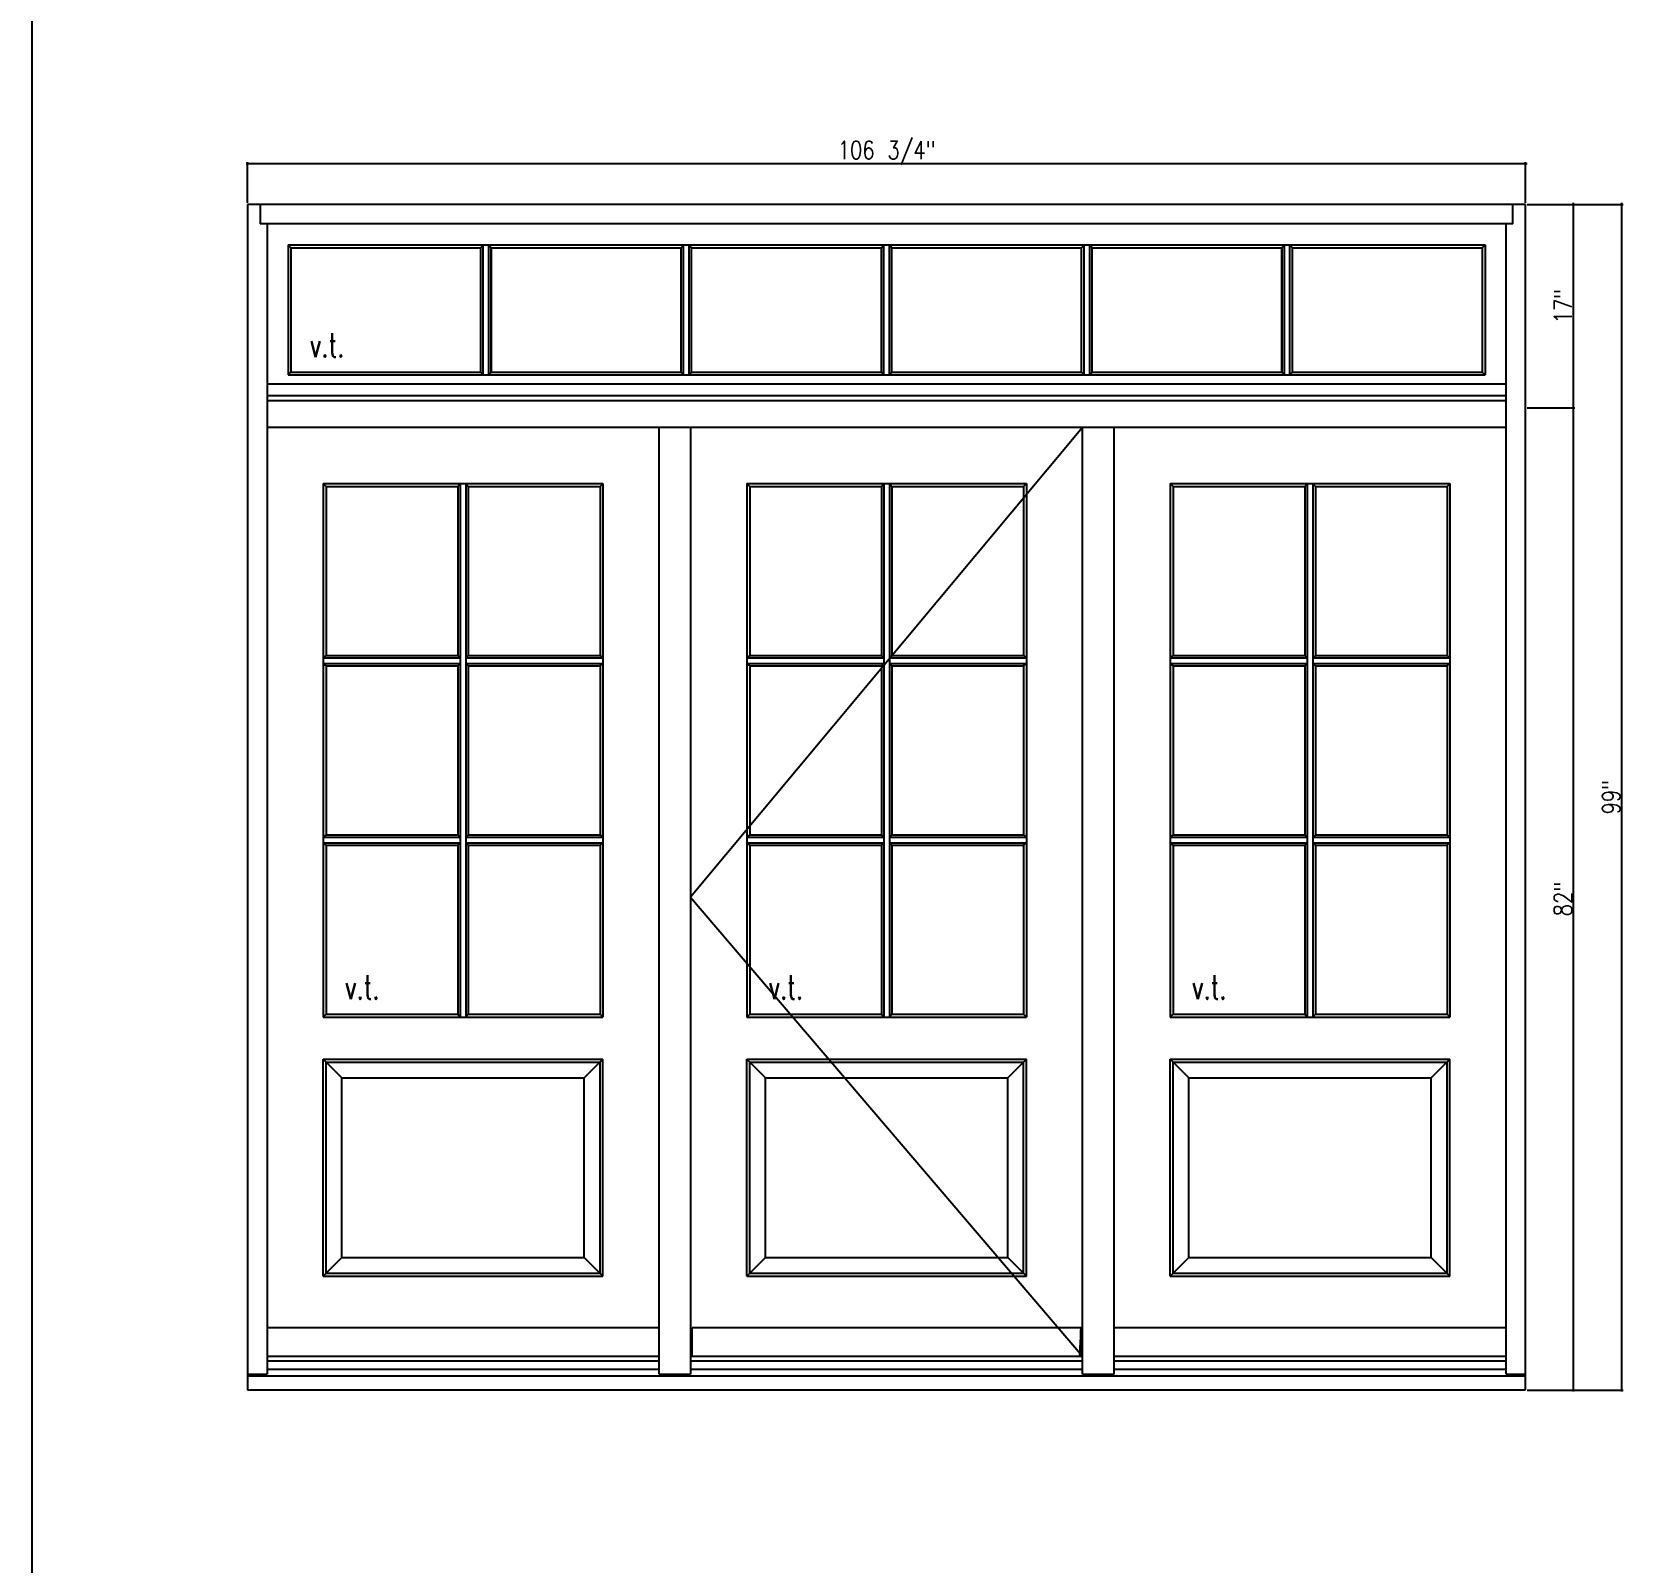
# Model space of a CAD drawing. Header units: inches. Extents: x 1985 to 11287, y 379 to 4336.
# Drawn here: x 8921.9 to 9054.9, y 3405.9 to 3533.7 of the extents above; entities that cross this region are included whole.
import ezdxf

# ---------------------------------------------------------------- set-up
doc = ezdxf.new("R2010")
doc.units = ezdxf.units.IN
doc.header["$MEASUREMENT"] = 0
doc.layers.get('0').update_dxf_attribs({"linetype": 'CONTINUOUS'})
doc.layers.get('Defpoints').update_dxf_attribs({"linetype": 'CONTINUOUS'})
for name, color, linetype in [('COTE1-1 99', 7, 'CONTINUOUS'), ('elevation 99', 7, 'CONTINUOUS'), ('opening side 99', 1, 'CONTINUOUS'), ('separation 99', 3, 'CONTINUOUS')]:
    doc.layers.add(name, color=color, linetype=linetype)
doc.styles.get("Standard").update_dxf_attribs({"font": 'txt.shx', "width": 0.8})
doc.dimstyles.new('Elevation', dxfattribs={"dimscale": 2, "dimtxt": 0.75, "dimasz": 0.0625, "dimexe": 0.0625, "dimexo": 0.0625, "dimgap": 0.0625, "dimtad": 1, "dimdec": 5, "dimzin": 0, "dimdsep": 46, "dimlunit": 5, "dimtxsty": 'Standard', "dimblk1": 'OBLIQUE', "dimblk2": 'OBLIQUE', "dimsah": 1, "dimcen": 2, "dimdle": 0.0625, "dimclrd": 1, "dimclre": 1, "dimadec": 1, "dimazin": 0, "dimtfac": 0.375, "dimtdec": 5, "dimtmove": 0, "dimatfit": 3, "dimldrblk": 'OBLIQUE', "dimfxl": 1, "dimfrac": 2, "dimtolj": 1, "dimtzin": 0, "dimarcsym": 0})

# ---------------------------------------------------------------- blocks, each defined once
blk = doc.blocks.new('_OBLIQUE')
at = {"color": 0, "linetype": 'ByBlock'}
blk.add_line((-0.5, -0.5), (0.5, 0.5), dxfattribs=at)
blk = doc.blocks.new('*D127')
at = {"layer": 'COTE1-1 99', "color": 1, "lineweight": -2, "transparency": 16777216}
for p, q in [((8939.83, 3522.7), (9046.83, 3522.7)), ((8939.96, 3519.42), (8939.96, 3522.83)), ((9046.71, 3519.42), (9046.71, 3522.83))]:
    blk.add_line(p, q, dxfattribs=at)
at = {"layer": 'Defpoints', "color": 0, "transparency": 16777216}
for p in [(9046.71, 3522.7), (8939.96, 3519.29), (9046.71, 3519.29)]:
    blk.add_point(p, dxfattribs=at)
at = {"layer": 'COTE1-1 99', "color": 1, "lineweight": -2, "transparency": 16777216, "xscale": 0.125, "yscale": 0.125, "zscale": 0.125, "rotation": 180}
blk.add_blockref('_OBLIQUE', (8939.96, 3522.7), dxfattribs=at)
at = {"layer": 'COTE1-1 99', "color": 1, "lineweight": -2, "transparency": 16777216, "xscale": 0.125, "yscale": 0.125, "zscale": 0.125}
blk.add_blockref('_OBLIQUE', (9046.71, 3522.7), dxfattribs=at)
at = {"layer": 'COTE1-1 99', "color": 0, "transparency": 16777216, "insert": (8993.33, 3523.58), "char_height": 1.5, "attachment_point": 5}
blk.add_mtext('\\A1;106 3/4"', dxfattribs=at)
blk = doc.blocks.new('*D128')
at = {"layer": 'COTE1-1 99', "color": 1, "lineweight": -2, "transparency": 16777216}
for p, q in [((9046.83, 3519.29), (9050.83, 3519.29)), ((9050.71, 3502.17), (9050.71, 3519.42)), ((9046.83, 3502.29), (9050.83, 3502.29))]:
    blk.add_line(p, q, dxfattribs=at)
at = {"layer": 'Defpoints', "color": 0, "transparency": 16777216}
for p in [(9046.71, 3519.29), (9050.71, 3519.29), (9046.71, 3502.29)]:
    blk.add_point(p, dxfattribs=at)
at = {"layer": 'COTE1-1 99', "color": 1, "lineweight": -2, "transparency": 16777216, "xscale": 0.125, "yscale": 0.125, "zscale": 0.125}
for p, rotation in [((9050.71, 3519.29), 90), ((9050.71, 3502.29), 270)]:
    blk.add_blockref('_OBLIQUE', p, dxfattribs=dict(at, rotation=rotation))
at = {"layer": 'COTE1-1 99', "color": 0, "transparency": 16777216, "insert": (9049.83, 3510.79), "char_height": 1.5, "attachment_point": 5, "rotation": 90}
blk.add_mtext('\\A1;17"', dxfattribs=at)
blk = doc.blocks.new('*D129')
at = {"layer": 'COTE1-1 99', "color": 1, "lineweight": -2, "transparency": 16777216}
for p, q in [((9046.83, 3502.29), (9050.83, 3502.29)), ((9050.71, 3420.17), (9050.71, 3502.42)), ((9046.83, 3420.29), (9050.83, 3420.29))]:
    blk.add_line(p, q, dxfattribs=at)
at = {"layer": 'Defpoints', "color": 0, "transparency": 16777216}
for p in [(9046.71, 3502.29), (9050.71, 3502.29), (9046.71, 3420.29)]:
    blk.add_point(p, dxfattribs=at)
at = {"layer": 'COTE1-1 99', "color": 1, "lineweight": -2, "transparency": 16777216, "xscale": 0.125, "yscale": 0.125, "zscale": 0.125}
for p, rotation in [((9050.71, 3502.29), 90), ((9050.71, 3420.29), 270)]:
    blk.add_blockref('_OBLIQUE', p, dxfattribs=dict(at, rotation=rotation))
at = {"layer": 'COTE1-1 99', "color": 0, "transparency": 16777216, "insert": (9049.83, 3461.29), "char_height": 1.5, "attachment_point": 5, "rotation": 90}
blk.add_mtext('\\A1;82"', dxfattribs=at)
blk = doc.blocks.new('*D130')
at = {"layer": 'COTE1-1 99', "color": 1, "lineweight": -2, "transparency": 16777216}
for p, q in [((9046.83, 3519.29), (9054.85, 3519.29)), ((9054.73, 3420.17), (9054.73, 3519.42)), ((9046.83, 3420.29), (9054.85, 3420.29))]:
    blk.add_line(p, q, dxfattribs=at)
at = {"layer": 'Defpoints', "color": 0, "transparency": 16777216}
for p in [(9046.71, 3519.29), (9054.73, 3519.29), (9046.71, 3420.29)]:
    blk.add_point(p, dxfattribs=at)
at = {"layer": 'COTE1-1 99', "color": 1, "lineweight": -2, "transparency": 16777216, "xscale": 0.125, "yscale": 0.125, "zscale": 0.125}
for p, rotation in [((9054.73, 3519.29), 90), ((9054.73, 3420.29), 270)]:
    blk.add_blockref('_OBLIQUE', p, dxfattribs=dict(at, rotation=rotation))
at = {"layer": 'COTE1-1 99', "color": 0, "transparency": 16777216, "insert": (9053.85, 3469.79), "char_height": 1.5, "attachment_point": 5, "rotation": 90}
blk.add_mtext('\\A1;99"', dxfattribs=at)

msp = doc.modelspace()

# ---------------------------------------------------------------- linework, layer by layer
at = {"layer": 'elevation 99'}
for p, q in [((8939.955807, 3519.293135), (8939.955807, 3420.293135)), ((9046.705807, 3519.293135), (8939.955807, 3519.293135)), ((8941.018307, 3519.293135), (8941.018307, 3517.668135)), ((9045.643307, 3517.668135), (9045.643307, 3519.293135)), ((9046.705807, 3420.293135), (9046.705807, 3519.293135)), ((9045.643307, 3517.668135), (8941.018307, 3517.668135)), ((8941.580807, 3517.668135), (8941.580807, 3502.918135)), ((9045.080807, 3502.918135), (9045.080807, 3517.668135)), ((8943.580574, 3515.668113), (8943.339503, 3515.909184)), ((8943.339503, 3515.909184), (8960.105566, 3515.909184)), ((8943.339503, 3515.909184), (8943.339503, 3505.052059)), ((8959.434766, 3515.668113), (8959.638966, 3515.909184)), ((8959.638966, 3505.052059), (8959.638966, 3515.909184)), ((8960.068694, 3515.909184), (8971.08222, 3515.909184)), ((8960.105566, 3515.909184), (8960.309766, 3515.668113)), ((8960.105566, 3505.052059), (8960.105566, 3515.909184)), ((8971.08222, 3515.909184), (9015.079194, 3515.909184)), ((8976.164057, 3515.668113), (8976.368257, 3515.909184)), ((8976.368257, 3505.052059), (8976.368257, 3515.909184)), ((8976.834857, 3505.052059), (8976.834857, 3515.909184)), ((8976.834857, 3515.909184), (8977.039057, 3515.668113)), ((8992.893207, 3515.668113), (8993.097407, 3515.909184)), ((8993.097407, 3505.052059), (8993.097407, 3515.909184)), ((8993.768207, 3515.668113), (8993.564007, 3515.909184)), ((8993.564007, 3505.052059), (8993.564007, 3515.909184)), ((9009.622357, 3515.668113), (9009.826557, 3515.909184)), ((9009.826557, 3505.052059), (9009.826557, 3515.909184)), ((9010.293157, 3505.052059), (9010.293157, 3515.909184)), ((9010.497357, 3515.668113), (9010.293157, 3515.909184)), ((9015.079194, 3515.909184), (9026.59272, 3515.909184)), ((9026.351649, 3515.668113), (9026.555849, 3515.909184)), ((9026.555849, 3505.052059), (9026.555849, 3515.909184)), ((9026.59272, 3515.909184), (9043.321912, 3515.909184)), ((9027.226649, 3515.668113), (9027.022449, 3515.909184)), ((9027.022449, 3505.052059), (9027.022449, 3515.909184)), ((9043.080841, 3515.668113), (9043.321912, 3515.909184)), ((9043.321912, 3515.909184), (9043.321912, 3505.052059)), ((8943.580574, 3515.668113), (8953.986957, 3515.668113)), ((8943.580574, 3515.668113), (8943.580574, 3505.29313)), ((8953.986957, 3515.668113), (8959.434766, 3515.668113)), ((8959.434766, 3505.29313), (8959.434766, 3515.668113)), ((8960.309766, 3515.668113), (8960.309766, 3505.29313)), ((8960.309766, 3515.668113), (8970.841149, 3515.668113)), ((8960.309766, 3505.29313), (8960.309766, 3515.668113)), ((8970.841149, 3515.668113), (8976.164057, 3515.668113)), ((8976.164057, 3505.29313), (8976.164057, 3515.668113)), ((8977.039057, 3505.29313), (8977.039057, 3515.668113)), ((8977.039057, 3515.668113), (8992.893207, 3515.668113)), ((8992.893207, 3505.29313), (8992.893207, 3515.668113)), ((8993.768207, 3515.668113), (9009.622357, 3515.668113)), ((8993.768207, 3505.29313), (8993.768207, 3515.668113)), ((9009.622357, 3505.29313), (9009.622357, 3515.668113)), ((9010.497357, 3505.29313), (9010.497357, 3515.668113)), ((9010.497357, 3515.668113), (9015.320266, 3515.668113)), ((9015.320266, 3515.668113), (9026.351649, 3515.668113)), ((9026.351649, 3515.668113), (9026.351649, 3505.29313)), ((9026.351649, 3505.29313), (9026.351649, 3515.668113)), ((9027.226649, 3515.668113), (9031.716157, 3515.668113)), ((9027.226649, 3505.29313), (9027.226649, 3515.668113)), ((9031.716157, 3515.668113), (9043.080841, 3515.668113)), ((9043.080841, 3515.668113), (9043.080841, 3505.29313)), ((8943.580574, 3505.29313), (8943.339503, 3505.052059)), ((8943.580574, 3505.29313), (8953.986957, 3505.29313)), ((8953.986957, 3505.29313), (8959.434766, 3505.29313)), ((8959.434766, 3505.29313), (8959.638966, 3505.052059)), ((8960.105566, 3505.052059), (8960.309766, 3505.29313)), ((8960.309766, 3505.29313), (8970.841149, 3505.29313)), ((8970.841149, 3505.29313), (8976.164057, 3505.29313)), ((8976.164057, 3505.29313), (8976.368257, 3505.052059)), ((8976.834857, 3505.052059), (8977.039057, 3505.29313)), ((8977.039057, 3505.29313), (8992.893207, 3505.29313)), ((8992.893207, 3505.29313), (8993.097407, 3505.052059)), ((8993.564007, 3505.052059), (8993.768207, 3505.29313)), ((8993.768207, 3505.29313), (9009.622357, 3505.29313)), ((9009.622357, 3505.29313), (9009.826557, 3505.052059)), ((9010.293157, 3505.052059), (9010.497357, 3505.29313)), ((9010.497357, 3505.29313), (9015.320266, 3505.29313)), ((9015.320266, 3505.29313), (9026.351649, 3505.29313)), ((9026.351649, 3505.29313), (9026.555849, 3505.052059)), ((9027.022449, 3505.052059), (9027.226649, 3505.29313)), ((9027.226649, 3505.29313), (9031.716157, 3505.29313)), ((9031.716157, 3505.29313), (9043.080841, 3505.29313)), ((9043.080841, 3505.29313), (9043.321912, 3505.052059)), ((9045.080807, 3504.293135), (8941.580807, 3504.293135)), ((8943.339503, 3505.052059), (8960.105566, 3505.052059)), ((8960.068694, 3505.052059), (8971.08222, 3505.052059)), ((8971.08222, 3505.052059), (9015.079194, 3505.052059)), ((9015.079194, 3505.052059), (9026.59272, 3505.052059)), ((9026.59272, 3505.052059), (9043.321912, 3505.052059)), ((8939.955807, 3503.293135), (8939.955807, 3420.293135)), ((8941.580807, 3503.293135), (8941.580807, 3502.918135)), ((9045.080807, 3503.293135), (8941.580807, 3503.293135)), ((8941.580807, 3502.918135), (8941.580807, 3500.668135)), ((8941.580807, 3502.918135), (9045.080807, 3502.918135)), ((9026.330807, 3503.293135), (8957.580807, 3503.293135)), ((9012.330807, 3503.293135), (8974.330807, 3503.293135)), ((9012.330807, 3503.293135), (8974.330807, 3503.293135)), ((9012.330807, 3503.293135), (8974.330807, 3503.293135)), ((9045.080807, 3502.918135), (9045.080807, 3503.293135)), ((9045.080807, 3500.668135), (9045.080807, 3502.918135)), ((9046.705807, 3420.293135), (9046.705807, 3502.293135)), ((8941.580807, 3500.668135), (8941.580807, 3421.62126)), ((8941.580807, 3500.668135), (8941.580807, 3421.62126)), ((8974.330807, 3500.668135), (8941.580807, 3500.668135)), ((8974.330807, 3500.668135), (8941.580807, 3500.668135)), ((8974.330807, 3500.668135), (8941.580807, 3500.668135)), ((8976.955807, 3500.668135), (8974.330807, 3500.668135)), ((8974.330807, 3421.62126), (8974.330807, 3500.668135)), ((9009.705807, 3500.668135), (8976.955807, 3500.668135)), ((9009.705807, 3500.668135), (8976.955807, 3500.668135)), ((8976.955807, 3500.668135), (8976.955807, 3421.62126)), ((9009.705807, 3500.668135), (8976.955807, 3500.668135)), ((9012.330807, 3500.668135), (9009.705807, 3500.668135)), ((9009.705807, 3421.62126), (9009.705807, 3500.668135)), ((9045.080807, 3500.668135), (9012.330807, 3500.668135)), ((9045.080807, 3500.668135), (9012.330807, 3500.668135)), ((9012.330807, 3421.62126), (9012.330807, 3500.668135)), ((9045.080807, 3500.668135), (9012.330807, 3500.668135)), ((9045.080807, 3421.62126), (9045.080807, 3500.668135)), ((9045.080807, 3421.62126), (9045.080807, 3500.668135)), ((8946.277221, 3495.998458), (8946.277221, 3451.431464)), ((8946.277221, 3495.998458), (8969.634394, 3495.998458)), ((8946.518292, 3495.730586), (8946.277221, 3495.998458)), ((8957.518307, 3495.730586), (8957.722507, 3495.998458)), ((8957.722507, 3495.998458), (8957.722507, 3451.431464)), ((8958.189107, 3495.998458), (8958.189107, 3451.431464)), ((8958.189107, 3495.998458), (8958.393307, 3495.730586)), ((8969.393322, 3495.730586), (8969.634394, 3495.998458)), ((8969.634394, 3495.998458), (8969.634394, 3451.431464)), ((8981.652221, 3495.998458), (8981.652221, 3451.431464)), ((8981.652221, 3495.998458), (9005.009394, 3495.998458)), ((8981.893292, 3495.730586), (8981.652221, 3495.998458)), ((8992.893307, 3495.730586), (8993.097507, 3495.998458)), ((8993.097507, 3495.998458), (8993.097507, 3451.431464)), ((8993.564107, 3495.998458), (8993.564107, 3451.431464)), ((8993.564107, 3495.998458), (8993.768307, 3495.730586)), ((9004.768322, 3495.730586), (9005.009394, 3495.998458)), ((9005.009394, 3495.998458), (9005.009394, 3451.431464)), ((9017.027221, 3495.998458), (9017.027221, 3451.431464)), ((9017.027221, 3495.998458), (9040.384394, 3495.998458)), ((9017.268292, 3495.730586), (9017.027221, 3495.998458)), ((9028.268307, 3495.730586), (9028.472507, 3495.998458)), ((9028.472507, 3495.998458), (9028.472507, 3451.431464)), ((9028.939107, 3495.998458), (9028.939107, 3451.431464)), ((9028.939107, 3495.998458), (9029.143307, 3495.730586)), ((9040.143322, 3495.730586), (9040.384394, 3495.998458)), ((9040.384394, 3495.998458), (9040.384394, 3451.431464)), ((8946.518292, 3495.730586), (8946.518292, 3481.627086)), ((8946.518292, 3495.730586), (8957.518307, 3495.730586)), ((8957.518307, 3495.730586), (8957.518307, 3481.627086)), ((8958.393307, 3495.730586), (8958.393307, 3481.627086)), ((8958.393307, 3495.730586), (8969.393322, 3495.730586)), ((8969.393322, 3495.730586), (8969.393322, 3481.627086)), ((8981.893292, 3495.730586), (8981.893292, 3481.627086)), ((8981.893292, 3495.730586), (8992.893307, 3495.730586)), ((8992.893307, 3495.730586), (8992.893307, 3481.627086)), ((8993.768307, 3495.730586), (8993.768307, 3481.627086)), ((8993.768307, 3495.730586), (9004.768322, 3495.730586)), ((9004.768322, 3495.730586), (9004.768322, 3481.627086)), ((9017.268292, 3495.730586), (9017.268292, 3481.627086)), ((9017.268292, 3495.730586), (9028.268307, 3495.730586)), ((9028.268307, 3495.730586), (9028.268307, 3481.627086)), ((9029.143307, 3495.730586), (9029.143307, 3481.627086)), ((9029.143307, 3495.730586), (9040.143322, 3495.730586)), ((9040.143322, 3495.730586), (9040.143322, 3481.627086)), ((8946.518292, 3481.627086), (8946.277221, 3481.422886)), ((8946.277221, 3481.422886), (8957.722507, 3481.422886)), ((8946.518292, 3481.627086), (8957.518307, 3481.627086)), ((8957.518307, 3481.627086), (8957.722507, 3481.422886)), ((8958.393307, 3481.627086), (8958.189107, 3481.422886)), ((8958.189107, 3481.422886), (8969.634394, 3481.422886)), ((8958.393307, 3481.627086), (8969.393322, 3481.627086)), ((8969.393322, 3481.627086), (8969.634394, 3481.422886)), ((8981.893292, 3481.627086), (8981.652221, 3481.422886)), ((8981.652221, 3481.422886), (8993.097507, 3481.422886)), ((8981.893292, 3481.627086), (8992.893307, 3481.627086)), ((8992.893307, 3481.627086), (8993.097507, 3481.422886)), ((8993.768307, 3481.627086), (8993.564107, 3481.422886)), ((8993.564107, 3481.422886), (9005.009394, 3481.422886)), ((8993.768307, 3481.627086), (9004.768322, 3481.627086)), ((9004.768322, 3481.627086), (9005.009394, 3481.422886)), ((9017.268292, 3481.627086), (9017.027221, 3481.422886)), ((9017.027221, 3481.422886), (9028.472507, 3481.422886)), ((9017.268292, 3481.627086), (9028.268307, 3481.627086)), ((9028.268307, 3481.627086), (9028.472507, 3481.422886)), ((9029.143307, 3481.627086), (9028.939107, 3481.422886)), ((9028.939107, 3481.422886), (9040.384394, 3481.422886)), ((9029.143307, 3481.627086), (9040.143322, 3481.627086)), ((9040.143322, 3481.627086), (9040.384394, 3481.422886)), ((8946.277221, 3480.956286), (8957.722507, 3480.956286)), ((8946.518292, 3480.752086), (8946.277221, 3480.956286)), ((8946.518292, 3480.752086), (8957.518307, 3480.752086)), ((8946.518292, 3480.752086), (8946.518292, 3466.648586)), ((8957.518307, 3480.752086), (8957.722507, 3480.956286)), ((8957.518307, 3480.752086), (8957.518307, 3466.648586)), ((8958.393307, 3480.752086), (8958.189107, 3480.956286)), ((8958.189107, 3480.956286), (8969.634394, 3480.956286)), ((8958.393307, 3480.752086), (8969.393322, 3480.752086)), ((8958.393307, 3480.752086), (8958.393307, 3466.648586)), ((8969.393322, 3480.752086), (8969.634394, 3480.956286)), ((8969.393322, 3480.752086), (8969.393322, 3466.648586)), ((8981.652221, 3480.956286), (8993.097507, 3480.956286)), ((8981.893292, 3480.752086), (8981.652221, 3480.956286)), ((8981.893292, 3480.752086), (8992.893307, 3480.752086)), ((8981.893292, 3480.752086), (8981.893292, 3466.648586)), ((8992.893307, 3480.752086), (8993.097507, 3480.956286)), ((8992.893307, 3480.752086), (8992.893307, 3466.648586)), ((8993.768307, 3480.752086), (8993.564107, 3480.956286)), ((8993.564107, 3480.956286), (9005.009394, 3480.956286)), ((8993.768307, 3480.752086), (9004.768322, 3480.752086)), ((8993.768307, 3480.752086), (8993.768307, 3466.648586)), ((9004.768322, 3480.752086), (9005.009394, 3480.956286)), ((9004.768322, 3480.752086), (9004.768322, 3466.648586)), ((9017.027221, 3480.956286), (9028.472507, 3480.956286)), ((9017.268292, 3480.752086), (9017.027221, 3480.956286)), ((9017.268292, 3480.752086), (9028.268307, 3480.752086)), ((9017.268292, 3480.752086), (9017.268292, 3466.648586)), ((9028.268307, 3480.752086), (9028.472507, 3480.956286)), ((9028.268307, 3480.752086), (9028.268307, 3466.648586)), ((9029.143307, 3480.752086), (9028.939107, 3480.956286)), ((9028.939107, 3480.956286), (9040.384394, 3480.956286)), ((9029.143307, 3480.752086), (9040.143322, 3480.752086)), ((9029.143307, 3480.752086), (9029.143307, 3466.648586)), ((9040.143322, 3480.752086), (9040.384394, 3480.956286)), ((9040.143322, 3480.752086), (9040.143322, 3466.648586)), ((8946.518292, 3466.648586), (8946.277221, 3466.444386)), ((8946.518292, 3466.648586), (8957.518307, 3466.648586)), ((8958.393307, 3466.648586), (8969.393322, 3466.648586)), ((8969.393322, 3466.648586), (8969.634394, 3466.444386)), ((8981.893292, 3466.648586), (8981.652221, 3466.444386)), ((8981.893292, 3466.648586), (8992.893307, 3466.648586)), ((8993.768307, 3466.648586), (9004.768322, 3466.648586)), ((9004.768322, 3466.648586), (9005.009394, 3466.444386)), ((9017.268292, 3466.648586), (9017.027221, 3466.444386)), ((9017.268292, 3466.648586), (9028.268307, 3466.648586)), ((9029.143307, 3466.648586), (9040.143322, 3466.648586)), ((9040.143322, 3466.648586), (9040.384394, 3466.444386)), ((8946.277221, 3466.444386), (8957.722507, 3466.444386)), ((8946.277221, 3465.982235), (8957.722507, 3465.982235)), ((8946.518292, 3465.778035), (8957.518307, 3465.778035)), ((8946.518292, 3465.778035), (8946.518292, 3451.672535)), ((8957.518307, 3465.778035), (8957.518307, 3451.672535)), ((8958.189107, 3466.444386), (8969.634394, 3466.444386)), ((8958.189107, 3465.982235), (8969.634394, 3465.982235)), ((8958.393307, 3465.778035), (8958.393307, 3451.672535)), ((8958.393307, 3465.778035), (8969.393322, 3465.778035)), ((8969.393322, 3465.778035), (8969.634394, 3465.982235)), ((8969.393322, 3465.778035), (8969.393322, 3451.672535)), ((8981.652221, 3466.444386), (8993.097507, 3466.444386)), ((8981.652221, 3465.982235), (8993.097507, 3465.982235)), ((8981.893292, 3465.778035), (8992.893307, 3465.778035)), ((8981.893292, 3465.778035), (8981.893292, 3451.672535)), ((8992.893307, 3465.778035), (8992.893307, 3451.672535)), ((8993.564107, 3466.444386), (9005.009394, 3466.444386)), ((8993.564107, 3465.982235), (9005.009394, 3465.982235)), ((8993.768307, 3465.778035), (8993.768307, 3451.672535)), ((8993.768307, 3465.778035), (9004.768322, 3465.778035)), ((9004.768322, 3465.778035), (9005.009394, 3465.982235)), ((9004.768322, 3465.778035), (9004.768322, 3451.672535)), ((9017.027221, 3466.444386), (9028.472507, 3466.444386)), ((9017.027221, 3465.982235), (9028.472507, 3465.982235)), ((9017.268292, 3465.778035), (9028.268307, 3465.778035)), ((9017.268292, 3465.778035), (9017.268292, 3451.672535)), ((9028.268307, 3465.778035), (9028.268307, 3451.672535)), ((9028.939107, 3466.444386), (9040.384394, 3466.444386)), ((9028.939107, 3465.982235), (9040.384394, 3465.982235)), ((9029.143307, 3465.778035), (9029.143307, 3451.672535)), ((9029.143307, 3465.778035), (9040.143322, 3465.778035)), ((9040.143322, 3465.778035), (9040.384394, 3465.982235)), ((9040.143322, 3465.778035), (9040.143322, 3451.672535)), ((8946.277221, 3451.431464), (8946.518292, 3451.672535)), ((8946.277221, 3451.431464), (8969.634394, 3451.431464)), ((8946.518292, 3451.672535), (8957.518307, 3451.672535)), ((8957.518307, 3451.672535), (8957.722507, 3451.431464)), ((8958.393307, 3451.672535), (8958.189107, 3451.431464)), ((8958.393307, 3451.672535), (8969.393322, 3451.672535)), ((8969.634394, 3451.431464), (8969.393322, 3451.672535)), ((8981.652221, 3451.431464), (8981.893292, 3451.672535)), ((8981.652221, 3451.431464), (9005.009394, 3451.431464)), ((8981.893292, 3451.672535), (8992.893307, 3451.672535)), ((8992.893307, 3451.672535), (8993.097507, 3451.431464)), ((8993.768307, 3451.672535), (8993.564107, 3451.431464)), ((8993.768307, 3451.672535), (9004.768322, 3451.672535)), ((9005.009394, 3451.431464), (9004.768322, 3451.672535)), ((9017.027221, 3451.431464), (9017.268292, 3451.672535)), ((9017.027221, 3451.431464), (9040.384394, 3451.431464)), ((9017.268292, 3451.672535), (9028.268307, 3451.672535)), ((9028.268307, 3451.672535), (9028.472507, 3451.431464)), ((9029.143307, 3451.672535), (9028.939107, 3451.431464)), ((9029.143307, 3451.672535), (9040.143322, 3451.672535)), ((9040.384394, 3451.431464), (9040.143322, 3451.672535)), ((8946.277162, 3447.913606), (8969.634438, 3447.913606)), ((8946.277162, 3429.802024), (8946.277162, 3447.913606)), ((8947.830733, 3446.359985), (8946.277162, 3447.913606)), ((8946.518233, 3447.672485), (8969.393366, 3447.672485)), ((8946.518233, 3430.043096), (8946.518233, 3447.672485)), ((8969.634438, 3447.913606), (8968.080866, 3446.359985)), ((8969.393366, 3430.043096), (8969.393366, 3447.672485)), ((8969.634438, 3429.802024), (8969.634438, 3447.913606)), ((8983.205733, 3446.359985), (8981.652162, 3447.913606)), ((8981.652162, 3429.802024), (8981.652162, 3447.913606)), ((8981.652162, 3447.913606), (9005.009438, 3447.913606)), ((8981.893233, 3430.043096), (8981.893233, 3447.672485)), ((8981.893233, 3447.672485), (9004.768366, 3447.672485)), ((9005.009438, 3447.913606), (9003.455866, 3446.359985)), ((9004.768366, 3430.043096), (9004.768366, 3447.672485)), ((9005.009438, 3429.802024), (9005.009438, 3447.913606)), ((9017.027162, 3447.913606), (9040.384438, 3447.913606)), ((9017.027162, 3429.802024), (9017.027162, 3447.913606)), ((9018.580733, 3446.359985), (9017.027162, 3447.913606)), ((9017.268233, 3447.672485), (9040.143366, 3447.672485)), ((9017.268233, 3430.043096), (9017.268233, 3447.672485)), ((9040.384438, 3447.913606), (9038.830866, 3446.359985)), ((9040.143366, 3430.043096), (9040.143366, 3447.672485)), ((9040.384438, 3429.802024), (9040.384438, 3447.913606)), ((8947.830733, 3446.359985), (8968.080866, 3446.359985)), ((8947.830733, 3431.355596), (8947.830733, 3446.359985)), ((8968.080866, 3431.355596), (8968.080866, 3446.359985)), ((8983.205733, 3431.355596), (8983.205733, 3446.359985)), ((8983.205733, 3446.359985), (9003.455866, 3446.359985)), ((9003.455866, 3431.355596), (9003.455866, 3446.359985)), ((9018.580733, 3446.359985), (9038.830866, 3446.359985)), ((9018.580733, 3431.355596), (9018.580733, 3446.359985)), ((9038.830866, 3431.355596), (9038.830866, 3446.359985)), ((8946.277162, 3429.802024), (8947.830733, 3431.355596)), ((8947.830733, 3431.355596), (8968.080866, 3431.355596)), ((8969.634438, 3429.802024), (8968.080866, 3431.355596)), ((8981.652162, 3429.802024), (8983.205733, 3431.355596)), ((8983.205733, 3431.355596), (9003.455866, 3431.355596)), ((9005.009438, 3429.802024), (9003.455866, 3431.355596)), ((9017.027162, 3429.802024), (9018.580733, 3431.355596)), ((9018.580733, 3431.355596), (9038.830866, 3431.355596)), ((9040.384438, 3429.802024), (9038.830866, 3431.355596)), ((8946.277162, 3429.802024), (8969.634438, 3429.802024)), ((8946.518233, 3430.043096), (8969.393366, 3430.043096)), ((8981.652162, 3429.802024), (9005.009438, 3429.802024)), ((8981.893233, 3430.043096), (9004.768366, 3430.043096)), ((9017.027162, 3429.802024), (9040.384438, 3429.802024)), ((9017.268233, 3430.043096), (9040.143366, 3430.043096)), ((8974.330807, 3425.48063), (8941.580807, 3425.48063)), ((8974.205807, 3425.48063), (8941.705807, 3425.48063)), ((9009.580807, 3425.48063), (8977.080807, 3425.48063)), ((8977.080807, 3423.10563), (8977.080807, 3425.48063)), ((9009.580807, 3425.48063), (8977.080807, 3425.48063)), ((8977.080807, 3423.10563), (8977.080807, 3425.48063)), ((9009.580807, 3423.10563), (9009.580807, 3425.48063)), ((9009.580807, 3423.10563), (9009.580807, 3425.48063)), ((9045.080807, 3425.48063), (9012.330807, 3425.48063)), ((8941.580807, 3423.10563), (8974.330807, 3423.10563)), ((8941.580807, 3423.10563), (8974.330807, 3423.10563)), ((8976.955807, 3423.10563), (9009.705807, 3423.10563)), ((8976.955807, 3423.10563), (9009.705807, 3423.10563)), ((9009.455807, 3423.29313), (9009.455807, 3423.10563)), ((9009.455807, 3423.29313), (9009.455807, 3423.10563)), ((9009.49405, 3423.10563), (9009.503476, 3423.23063)), ((9009.49405, 3423.10563), (9009.503476, 3423.23063)), ((9009.503476, 3423.23063), (9009.514104, 3423.10563)), ((9009.503476, 3423.23063), (9009.514104, 3423.10563)), ((9012.330807, 3423.10563), (9045.080807, 3423.10563)), ((9012.330807, 3423.10563), (9045.080807, 3423.10563)), ((8939.955807, 3421.62126), (8941.580807, 3421.62126)), ((8939.955807, 3421.62126), (8941.580807, 3421.62126)), ((8939.955807, 3421.480635), (8976.955807, 3421.480635)), ((8939.955807, 3421.480635), (8976.955807, 3421.480635)), ((8941.580807, 3422.714011), (8974.330807, 3422.714011)), ((8941.580807, 3422.714011), (8974.330807, 3422.714011)), ((8941.580807, 3422.04313), (8974.330807, 3422.04313)), ((8974.330807, 3421.62126), (8976.955807, 3421.62126)), ((8974.330807, 3421.62126), (8976.955807, 3421.62126)), ((8974.330807, 3421.62126), (8976.955807, 3421.62126)), ((8974.330807, 3421.62126), (8976.955807, 3421.62126)), ((8974.330807, 3421.480635), (9012.330807, 3421.480635)), ((8974.330807, 3421.480635), (9012.330807, 3421.480635)), ((8976.955807, 3422.714011), (9009.705807, 3422.714011)), ((8976.955807, 3422.714011), (9009.705807, 3422.714011)), ((8976.955807, 3422.04313), (9009.705807, 3422.04313)), ((9009.705807, 3421.62126), (9012.330807, 3421.62126)), ((9009.705807, 3421.62126), (9012.330807, 3421.62126)), ((9009.705807, 3421.62126), (9012.330807, 3421.62126)), ((9009.705807, 3421.62126), (9012.330807, 3421.62126)), ((9009.705807, 3421.480635), (9046.705807, 3421.480635)), ((9009.705807, 3421.480635), (9046.705807, 3421.480635)), ((9012.330807, 3422.714011), (9045.080807, 3422.714011)), ((9012.330807, 3422.714011), (9045.080807, 3422.714011)), ((9012.330807, 3422.04313), (9045.080807, 3422.04313)), ((9045.080807, 3421.62126), (9046.705807, 3421.62126)), ((9045.080807, 3421.62126), (9046.705807, 3421.62126)), ((8939.955807, 3420.293135), (8976.955807, 3420.293135)), ((8939.955807, 3420.293135), (8974.330807, 3420.293135)), ((8939.955807, 3420.293135), (8967.830807, 3420.293135)), ((8939.955807, 3420.293135), (8976.955807, 3420.293135)), ((8939.955807, 3420.293135), (8974.330807, 3420.293135)), ((8939.955807, 3420.293135), (8967.830807, 3420.293135)), ((8974.330807, 3420.293135), (9003.205807, 3420.293135)), ((8974.330807, 3420.293135), (9009.705807, 3420.293135)), ((8974.330807, 3420.293135), (9012.330807, 3420.293135)), ((8974.330807, 3420.293135), (9003.205807, 3420.293135)), ((8974.330807, 3420.293135), (9009.705807, 3420.293135)), ((8974.330807, 3420.293135), (9012.330807, 3420.293135)), ((9009.705807, 3420.293135), (9038.580807, 3420.293135)), ((9009.705807, 3420.293135), (9045.080807, 3420.293135)), ((9009.705807, 3420.293135), (9046.705807, 3420.293135)), ((9009.705807, 3420.293135), (9038.580807, 3420.293135)), ((9009.705807, 3420.293135), (9045.080807, 3420.293135)), ((9009.705807, 3420.293135), (9046.705807, 3420.293135))]:
    msp.add_line(p, q, dxfattribs=at)
at = {"layer": 'elevation 99', "color": 7}
for p, q in [((8957.518307, 3466.648586), (8957.722507, 3466.444386)), ((8958.393307, 3466.648586), (8958.189107, 3466.444386)), ((8992.893307, 3466.648586), (8993.097507, 3466.444386)), ((8993.768307, 3466.648586), (8993.564107, 3466.444386)), ((9028.268307, 3466.648586), (9028.472507, 3466.444386)), ((9029.143307, 3466.648586), (9028.939107, 3466.444386)), ((8946.518292, 3465.778035), (8946.277221, 3465.982235)), ((8957.518307, 3465.778035), (8957.722507, 3465.982235)), ((8958.393307, 3465.778035), (8958.189107, 3465.982235)), ((8981.893292, 3465.778035), (8981.652221, 3465.982235)), ((8992.893307, 3465.778035), (8993.097507, 3465.982235)), ((8993.768307, 3465.778035), (8993.564107, 3465.982235)), ((9017.268292, 3465.778035), (9017.027221, 3465.982235)), ((9028.268307, 3465.778035), (9028.472507, 3465.982235)), ((9029.143307, 3465.778035), (9028.939107, 3465.982235))]:
    msp.add_line(p, q, dxfattribs=at)
at = {"layer": 'elevation 99'}
for centre, radius, start, end in [((9009.967354, 3425.339174), 0.411617, 159.90001428, 181.49147604), ((9009.967354, 3425.339174), 0.411617, 159.90001428, 181.49147604), ((8991.415345, 3425.215871), 18.140881, 354.32963932, 0.35560171), ((8991.415345, 3425.215871), 18.140881, 354.32963932, 0.35560171), ((9012.11334, 3423.121218), 2.663087, 173.48326078, 176.29878354), ((9012.11334, 3423.121218), 2.663087, 173.48326078, 176.29878354)]:
    msp.add_arc(centre, radius, start, end, dxfattribs=at)
at = {"layer": 'opening side 99', "color": 1}
for p, q in [((9009.705807, 3500.668135), (8976.955807, 3461.457198)), ((8976.955807, 3461.457198), (9009.705807, 3423.10563))]:
    msp.add_line(p, q, dxfattribs=at)
at = {"layer": 'separation 99'}
msp.add_line((8921.932747, 3764.575732), (8921.932747, 3276.128059), dxfattribs=at)

# ---------------------------------------------------------------- texts
at = {"layer": 'elevation 99', "width": 0.7}
for p in [(8945.160509, 3506.538394), (8948.098227, 3452.917798), (8983.473168, 3452.917739), (9018.848168, 3452.917798)]:
    msp.add_text('v.t.', height=2, dxfattribs=at).set_placement(p)

# ---------------------------------------------------------------- dimensions: what is measured, and where the dimension line sits
at = {"layer": 'COTE1-1 99'}
dim = msp.add_linear_dim(base=(9046.705807, 3522.700812), p1=(8939.955807, 3519.293135), p2=(9046.705807, 3519.293135), dimstyle='Elevation', override={"dimtxt": 0.75, "dimdec": 5, "dimlunit": 5, "dimpost": '"'}, dxfattribs=at)
dim.commit()
dim.dimension.update_dxf_attribs({"geometry": '*D127', "text_midpoint": (8993.330807, 3523.575812)})
for base, p1, p2, override, picture, middle in [((9050.709361, 3519.293135), (9046.705807, 3502.293135), (9046.705807, 3519.293135), {"dimtxt": 0.75, "dimdec": 5, "dimlunit": 5, "dimpost": '"'}, '*D128', (9049.834361, 3510.793135)), ((9054.729966, 3519.293135), (9046.705807, 3420.293135), (9046.705807, 3519.293135), {"dimpost": '"'}, '*D130', (9053.854966, 3469.793135)), ((9050.709361, 3502.293135), (9046.705807, 3420.293135), (9046.705807, 3502.293135), {"dimtxt": 0.75, "dimdec": 5, "dimlunit": 5, "dimpost": '"'}, '*D129', (9049.834361, 3461.293135))]:
    dim = msp.add_linear_dim(base=base, p1=p1, p2=p2, angle=90, dimstyle='Elevation', override=override, dxfattribs=at)
    dim.commit()
    dim.dimension.update_dxf_attribs({"geometry": picture, "text_midpoint": middle})

doc.saveas('drawing.dxf')
